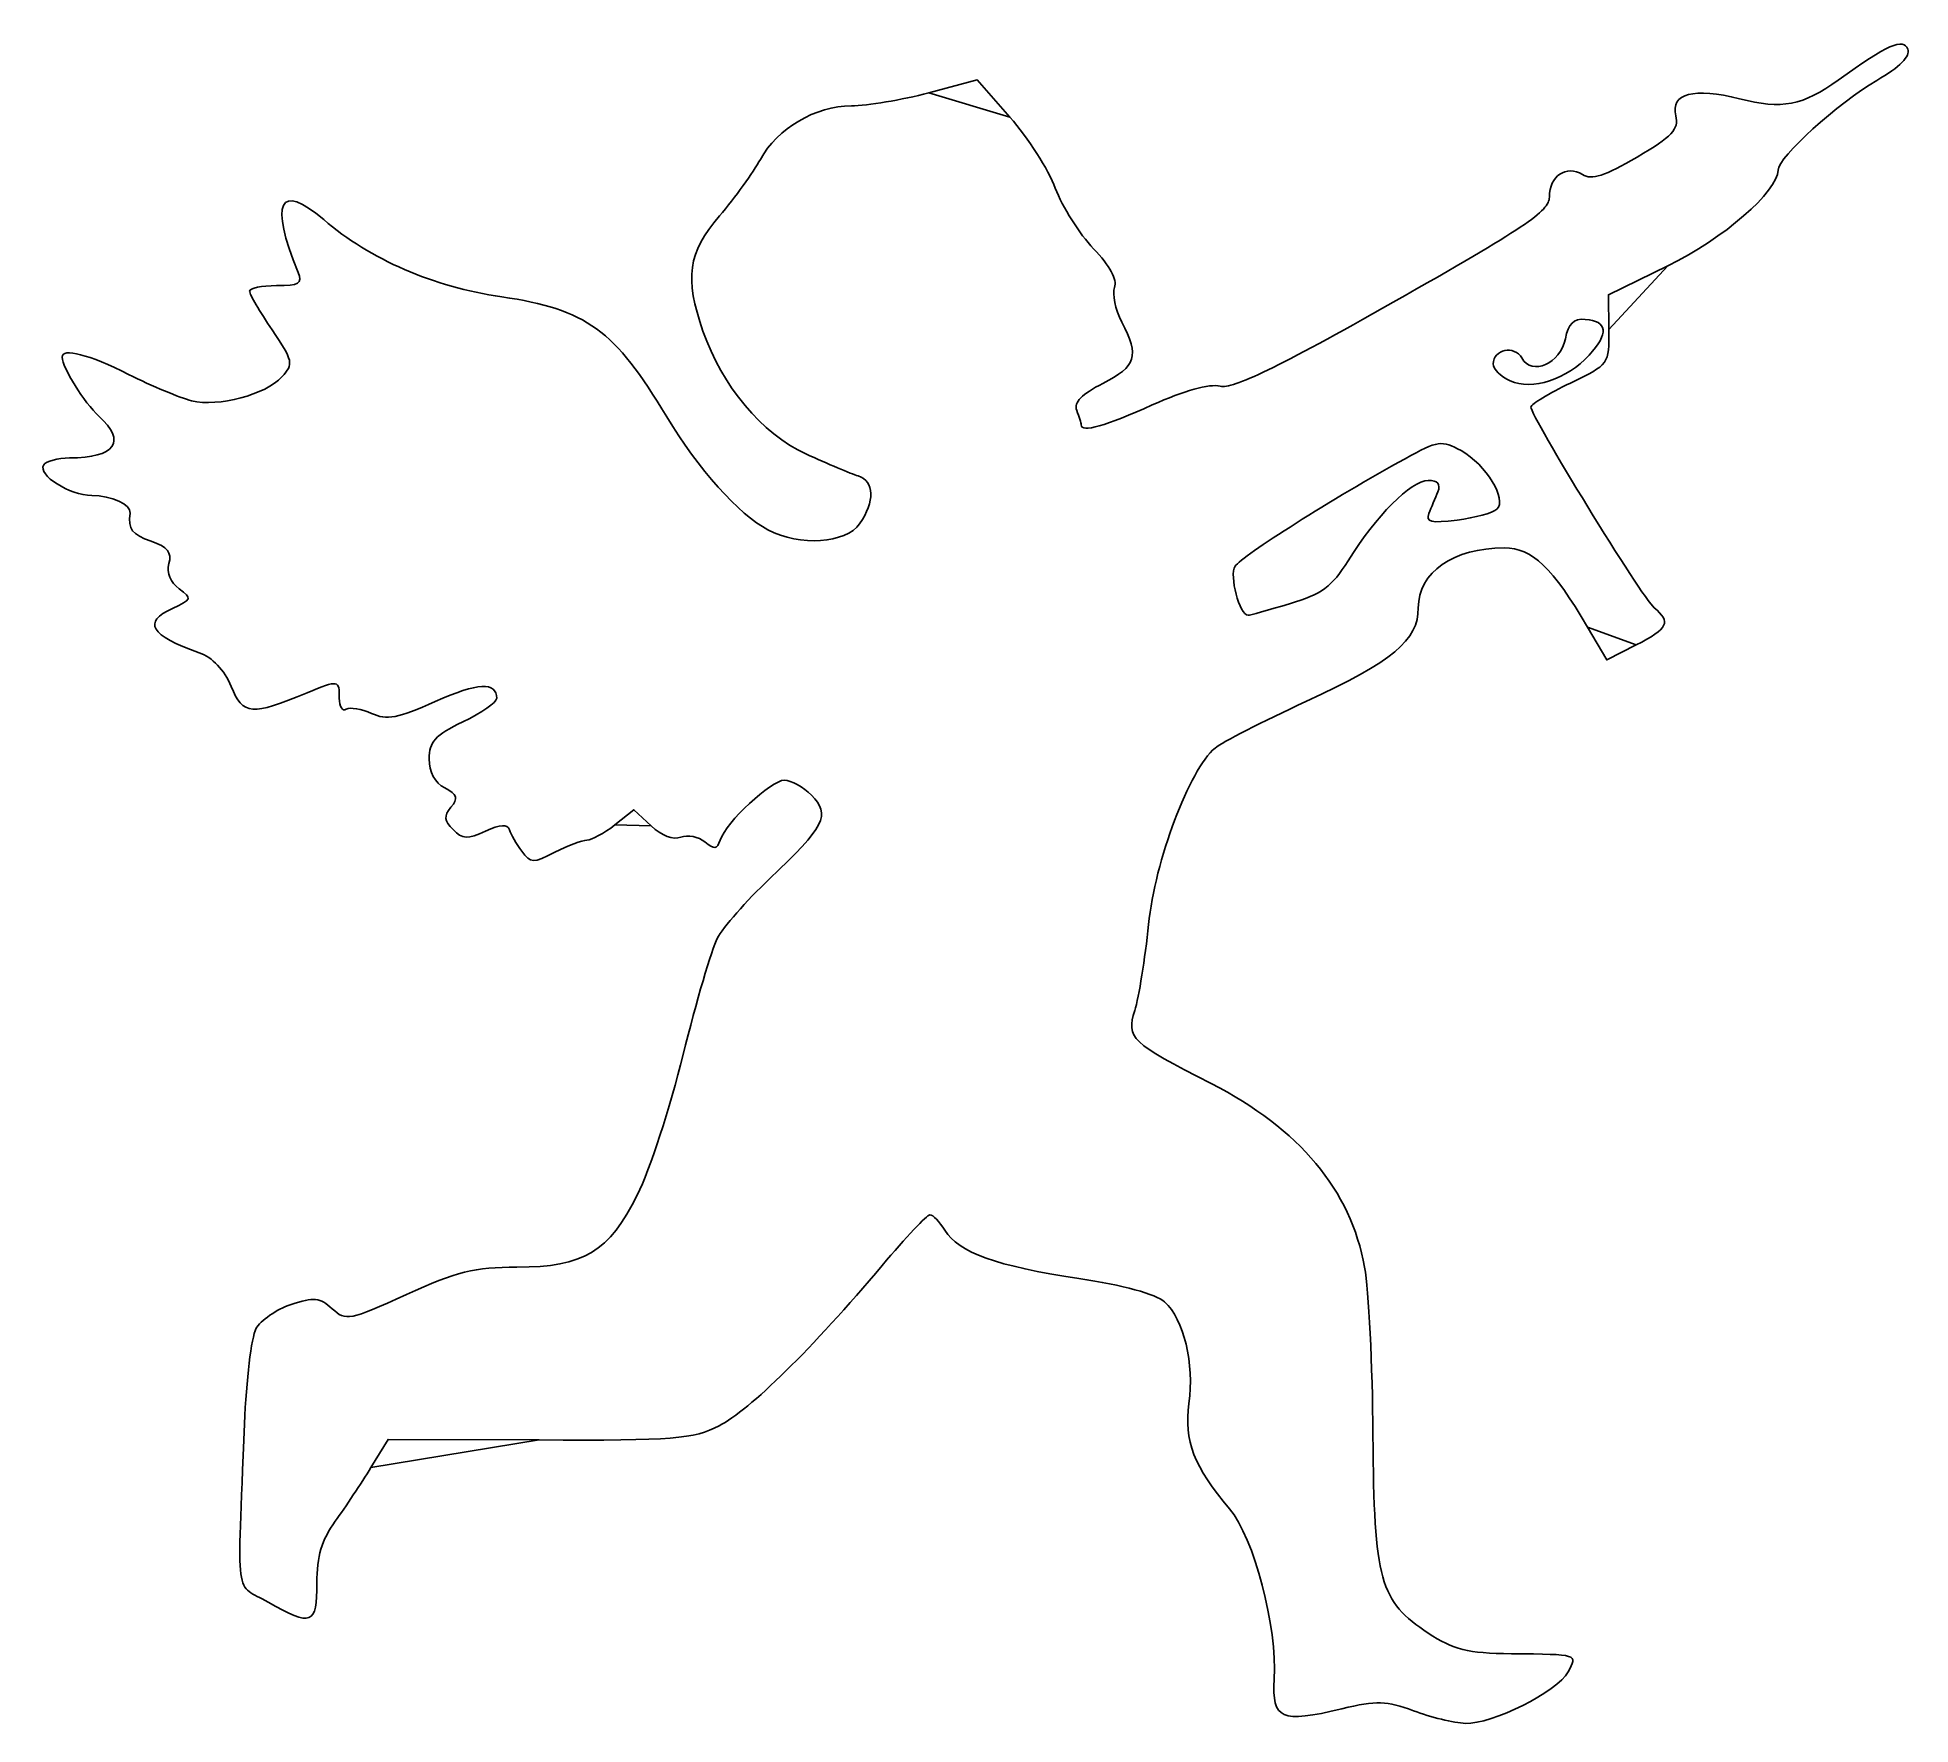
# Model space of a CAD drawing. Extents: x 0 to 188, y 0 to 169.
import ezdxf

# ---------------------------------------------------------------- set-up
doc = ezdxf.new("R2010")
doc.units = 0
doc.layers.get('0').update_dxf_attribs({"linetype": 'CONTINUOUS'})

msp = doc.modelspace()

# ---------------------------------------------------------------- linework, layer by layer
at = {"color": 7}
for points in [[(89.710536, 163.296789), (94.577224, 164.593578), (97.846472, 160.859289)], [(163.706072, 145.983193), (157.755728, 143.091386), (157.797888, 139.608193)], [(155.812536, 137.036906), (155.812536, 137.036906)], [(125.839912, 112.157321), (125.839912, 112.157321)], [(160.5268, 108.031497), (157.588536, 106.532513), (155.658744, 109.825457)], [(61.923716, 89.921393), (60.208716, 91.532553), (58.281084, 90.016273)], [(50.704676, 28.45828), (35.590044, 28.5214), (33.871852, 25.6982)], [(138.228848, 1.353328), (138.22884, 1.353328)]]:
    msp.add_lwpolyline(points, close=True, dxfattribs=at)
for points in [[(180.7596, 164.571522), (185.708312, 168.147592), (187.270504, 168.838748), (187.725384, 167.653368)], [(187.725384, 167.653368), (187.990152, 166.963388), (186.903896, 165.876848), (184.611008, 164.53816)], [(81.966952, 161.997196), (83.54924, 161.998716), (87.033864, 162.583555), (89.710536, 163.296789)], [(164.485296, 160.991787), (163.936192, 163.225978), (166.329968, 163.865458), (170.878536, 162.699694)], [(170.878536, 162.699694), (175.097216, 161.618477), (177.232928, 162.023057), (180.7596, 164.571522)], [(184.611008, 164.53816), (180.744024, 162.280456), (174.747008, 156.840397), (174.72744, 155.572499)], [(72.858676, 156.634756), (74.533436, 159.715857), (78.40246, 161.993723), (81.966952, 161.997196)], [(97.846472, 160.859289), (99.644552, 158.80543), (101.687352, 155.60625), (102.386024, 153.75)], [(160.621496, 156.867852), (164.144888, 158.940914), (164.813864, 159.65493), (164.485296, 160.991787)], [(68.77754, 150.979794), (70.32442, 152.806357), (72.160924, 155.35109), (72.858676, 156.634756)], [(151.840048, 152.862635), (151.840048, 154.968567), (153.540984, 156.121419), (155.15808, 155.111522)], [(155.15808, 155.111522), (156.062616, 154.546631), (157.415536, 154.981556), (160.621496, 156.867852)], [(26.588948, 145.3125), (23.7097, 152.355269), (24.703724, 154.410519), (29.14894, 150.605578)], [(102.386024, 153.75), (103.084704, 151.89375), (104.806272, 149.167518), (106.211736, 147.691708)], [(174.72744, 155.572499), (174.69408, 153.411009), (169.258248, 148.681493), (163.706072, 145.983193)], [(136.211048, 142.341807), (149.284704, 149.73396), (151.840048, 151.454116), (151.840048, 152.862635)], [(29.14894, 150.605578), (33.82306, 146.604702), (40.073084, 143.894945), (46.97974, 142.874862)], [(67.1137, 139.446104), (65.253708, 144.823875), (65.600588, 147.228418), (68.77754, 150.979794)], [(106.211736, 147.691708), (107.825752, 145.996912), (108.599408, 144.571315), (108.311824, 143.821901)], [(24.420284, 144), (26.701116, 144), (27.04134, 144.20591), (26.588948, 145.3125)], [(21.728692, 143.4375), (21.721492, 143.746875), (22.932404, 144), (24.420284, 144)], [(23.9847, 139.565694), (22.751396, 141.385812), (21.736196, 143.128125), (21.728692, 143.4375)], [(46.97974, 142.874862), (55.443676, 141.624776), (58.275556, 139.566406), (63.489004, 130.875)], [(108.311824, 143.821901), (108.061408, 143.169318), (108.387184, 141.609184), (109.035784, 140.354938)], [(118.878376, 133.932398), (120.141208, 133.615446), (124.626176, 135.79145), (136.211048, 142.341807)], [(155.427392, 140.62317), (154.26556, 140.708764), (153.741984, 140.19721), (153.438544, 138.679995)], [(155.812536, 137.036906), (157.804752, 139.209106), (157.670648, 140.457905), (155.427392, 140.62317)], [(24.976948, 134.875031), (26.152764, 136.174292), (26.093788, 136.453064), (23.9847, 139.565694)], [(77.423036, 127.154983), (73.007772, 129.193662), (69.012028, 133.957521), (67.1137, 139.446104)], [(109.035784, 140.354938), (110.810296, 136.923414), (110.504992, 135.928402), (107.152832, 134.218262)], [(157.797888, 139.608193), (157.839888, 136.138049), (157.825408, 136.117976), (153.9366, 134.25)], [(2.965044, 136.837755), (2.965044, 137.807933), (5.696204, 137.102572), (9.62226, 135.118434)], [(149.08532, 136.758434), (148.3532, 138.066655), (146.21504, 137.620394), (146.21504, 136.15937)], [(147.902536, 134.472492), (150.122968, 133.476779), (153.573304, 134.595375), (155.812536, 137.036906)], [(153.438544, 138.679995), (152.942992, 136.202237), (150.099112, 134.946911), (149.08532, 136.758434)], [(6.63826, 130.944489), (5.20138, 132.244845), (2.965044, 135.832802), (2.965044, 136.837755)], [(9.62226, 135.118434), (11.942044, 133.946074), (14.780812, 132.75522), (15.930644, 132.472093)], [(146.21504, 136.15937), (146.21504, 135.647788), (146.974416, 134.888694), (147.902536, 134.472492)], [(15.930644, 132.472093), (18.591068, 131.817006), (23.354564, 133.082316), (24.976948, 134.875031)], [(107.152832, 134.218262), (105.024728, 133.132581), (104.223984, 132.308485), (104.527832, 131.516678)], [(112.091136, 132.054997), (115.259192, 133.49146), (117.816648, 134.198874), (118.878376, 133.932398)], [(153.9366, 134.25), (151.789704, 133.21875), (150.017824, 132.139903), (149.999096, 131.852563)], [(104.527832, 131.516678), (104.768304, 130.89003), (104.965048, 130.236172), (104.965048, 130.06366)], [(104.965048, 130.06366), (104.965048, 129.254354), (107.439376, 129.945788), (112.091136, 132.054997)], [(149.999096, 131.852563), (149.941896, 130.974442), (161.113136, 112.768257), (162.327656, 111.760289)], [(3.697964, 126.75), (8.293996, 126.75), (9.45034, 128.399586), (6.63826, 130.944489)], [(63.489004, 130.875), (66.612196, 125.66829), (70.71402, 121.086246), (73.6153, 119.563185)], [(142.996008, 127.48158), (141.07056, 128.551778), (140.71152, 128.500165), (137.389432, 126.675618)], [(5.94442, 122.988515), (3.715964, 123.002011), (0.49962, 125.04467), (1.121756, 126.051317)], [(1.121756, 126.051317), (1.359252, 126.435593), (2.518548, 126.75), (3.697964, 126.75)], [(82.652552, 124.946723), (81.930672, 125.166529), (79.577396, 126.160246), (77.423036, 127.154983)], [(137.389432, 126.675618), (130.287752, 122.775265), (121.072976, 116.948273), (120.380616, 115.920049)], [(146.579056, 121.621269), (147.638136, 122.598296), (145.505128, 126.08697), (142.996008, 127.48158)], [(82.79752, 120.166881), (84.34132, 122.370964), (84.278208, 124.451722), (82.652552, 124.946723)], [(131.689776, 116.469825), (134.446784, 120.924511), (138.010008, 124.5), (139.692408, 124.5)], [(139.692408, 124.5), (140.668616, 124.5), (140.980384, 124.141328), (140.67028, 123.375)], [(9.7791, 121.228648), (9.8911, 122.065523), (7.905828, 122.976632), (5.94442, 122.988515)], [(140.67028, 123.375), (140.419896, 122.75625), (140.021216, 121.772502), (139.784312, 121.188894)], [(11.883108, 118.416177), (9.942788, 119.092577), (9.561444, 119.602321), (9.7791, 121.228648)], [(73.6153, 119.563185), (76.82086, 117.880385), (81.407192, 118.181921), (82.79752, 120.166881)], [(139.784312, 121.188894), (139.43864, 120.337309), (139.993984, 120.207929), (142.596816, 120.53365)], [(142.596816, 120.53365), (144.380592, 120.756876), (146.1726, 121.246304), (146.579056, 121.621269)], [(13.661668, 116.170897), (13.95862, 117.306433), (13.535972, 117.839985), (11.883108, 118.416177)], [(125.839912, 112.157321), (129.063008, 113.114481), (130.07476, 113.860345), (131.689776, 116.469825)], [(147.322208, 117.750001), (142.231776, 117.750001), (138.715048, 115.293713), (138.715048, 111.738249)], [(155.658744, 109.825457), (152.178512, 115.763993), (150.089264, 117.750001), (147.322208, 117.750001)], [(14.673604, 113.656641), (13.798692, 114.296393), (13.4185, 115.241017), (13.661668, 116.170897)], [(120.380616, 115.920049), (119.764448, 115.004985), (120.828536, 111.000001), (121.687832, 111.000001)], [(14.000628, 111.686705), (15.972052, 112.584945), (16.005468, 112.682761), (14.673604, 113.656641)], [(16.68882, 107.254321), (11.784164, 108.994809), (10.984908, 110.312649), (14.000628, 111.686705)], [(121.687832, 111.000001), (121.828064, 111.000001), (123.696496, 111.520793), (125.839912, 112.157321)], [(138.715048, 111.738249), (138.715048, 108.507265), (136.174424, 106.392321), (127.465048, 102.373217)], [(162.327656, 111.760289), (164.053136, 110.328265), (163.734144, 109.667761), (160.5268, 108.031497)], [(19.890828, 103.869129), (19.189692, 105.547193), (18.02266, 106.780993), (16.68882, 107.254321)], [(27.503452, 103.247785), (21.918916, 100.928689), (21.091196, 100.996249), (19.890828, 103.869129)], [(30.715044, 102.705737), (30.715044, 104.530305), (30.627452, 104.545089), (27.503452, 103.247785)], [(46.465044, 102.695993), (46.465044, 104.377537), (44.57002, 104.277569), (40.323916, 102.372033)], [(31.408836, 101.590265), (31.027252, 101.354433), (30.715044, 101.856393), (30.715044, 102.705737)], [(33.947228, 101.178601), (32.932708, 101.640857), (31.790428, 101.826105), (31.408836, 101.590265)], [(40.323916, 102.372033), (36.549996, 100.678401), (35.483244, 100.478753), (33.947228, 101.178601)], [(43.090044, 100.340801), (44.946292, 101.242641), (46.465044, 102.302473), (46.465044, 102.695993)], [(127.465048, 102.373217), (123.1338, 100.374473), (119.043776, 98.279417), (118.376112, 97.717529)], [(39.715044, 96.626937), (39.715044, 98.342289), (40.298892, 98.984761), (43.090044, 100.340801)], [(118.376112, 97.717529), (115.797848, 95.547737), (112.353776, 86.41404), (111.713616, 80.048544)], [(41.263468, 93.724081), (40.271932, 94.254737), (39.715044, 95.298745), (39.715044, 96.626937)], [(75.265044, 94.500001), (73.944636, 94.500001), (69.425036, 90.284281), (68.832548, 88.5)], [(77.982228, 92.982817), (77.147772, 93.817265), (75.925044, 94.500001), (75.265044, 94.500001)], [(41.890396, 91.785057), (42.6429, 92.691769), (42.527924, 93.047361), (41.263468, 93.724081)], [(73.760212, 84.608176), (79.330684, 89.876497), (79.919868, 91.045177), (77.982228, 92.982817)], [(42.095516, 89.548105), (41.194308, 90.449305), (41.153268, 90.896873), (41.890396, 91.785057)], [(47.745028, 89.535041), (47.552828, 90.111633), (46.836108, 90.068113), (45.346524, 89.389417)], [(58.281084, 90.016273), (57.220884, 89.182329), (55.968044, 88.5), (55.497004, 88.5)], [(45.346524, 89.389417), (43.55358, 88.572496), (43.046356, 88.597256), (42.095516, 89.548105)], [(48.983956, 87.393248), (48.4533, 88.118952), (47.895788, 89.082761), (47.745028, 89.535041)], [(55.497004, 88.5), (55.025956, 88.5), (53.5849, 87.954104), (52.29466, 87.286888)], [(64.89694, 88.793057), (64.123028, 88.49608), (62.978588, 88.930393), (61.923716, 89.921393)], [(67.307068, 88.32544), (66.673524, 88.848177), (65.588964, 89.058609), (64.89694, 88.793057)], [(68.832548, 88.5), (68.526788, 87.579224), (68.249868, 87.547536), (67.307068, 88.32544)], [(52.29466, 87.286888), (50.106388, 86.155296), (49.88394, 86.16244), (48.983956, 87.393248)], [(68.545268, 78.663432), (69.108988, 79.753536), (71.455708, 82.428672), (73.760212, 84.608176)], [(111.713616, 80.048544), (111.372144, 76.653088), (110.75156, 72.78328), (110.334536, 71.448952)], [(65.12854, 67.028216), (66.444028, 72.337472), (67.981556, 77.573328), (68.545268, 78.663432)], [(110.334536, 71.448952), (109.46952, 68.681168), (109.916392, 68.253648), (117.989896, 64.125)], [(60.577284, 53.037128), (61.764988, 55.42296), (63.813052, 61.718944), (65.12854, 67.028216)], [(117.989896, 64.125), (126.8344, 59.60208), (131.948832, 53.48116), (133.343416, 45.75)], [(48.498444, 45.752816), (55.18258, 45.756816), (57.712356, 47.282104), (60.577284, 53.037128)], [(89.831608, 51), (89.54416, 51), (87.396928, 48.721872), (85.059976, 45.937504)], [(91.325576, 49.444624), (90.791328, 50.300088), (90.119048, 51), (89.831608, 51)], [(104.725808, 44.623376), (96.4936, 45.859152), (92.71592, 47.21832), (91.325576, 49.444624)], [(37.427228, 43.016656), (42.430244, 45.303592), (44.238412, 45.750464), (48.498444, 45.752816)], [(85.059976, 45.937504), (78.070884, 37.610312), (71.801004, 31.4468), (68.720548, 29.875264)], [(133.343416, 45.75), (133.752656, 43.481248), (134.12972, 35.910016), (134.18132, 28.925032)], [(113.323064, 42.277248), (112.465536, 43.053304), (109.14064, 43.960632), (104.725808, 44.623376)], [(22.373884, 39.579672), (22.830188, 40.432288), (24.408532, 41.527568), (25.881308, 42.013624)], [(25.881308, 42.013624), (28.177548, 42.771448), (28.764876, 42.711144), (30.003356, 41.590336)], [(30.003356, 41.590336), (31.385732, 40.339296), (31.70382, 40.400416), (37.427228, 43.016656)], [(115.755672, 32.107848), (116.305472, 36.119128), (115.249416, 40.533912), (113.323064, 42.277248)], [(21.225684, 30.07724), (21.400892, 34.450976), (21.91758, 38.727064), (22.373884, 39.579672)], [(119.823408, 21.572624), (116.262576, 25.762176), (115.246576, 28.393568), (115.755672, 32.107848)], [(23.590044, 12.229616), (20.199596, 14.156432), (20.497756, 11.90576), (21.225684, 30.07724)], [(68.720548, 29.875264), (66.102092, 28.539432), (64.3461, 28.40132), (50.704676, 28.45828)], [(134.18132, 28.925032), (134.289, 14.349168), (134.851608, 12.337224), (139.719392, 9.120568)], [(33.871852, 25.6982), (32.926852, 24.145448), (31.323724, 21.728224), (30.309356, 20.3266)], [(124.302192, 4.527768), (124.628904, 9.682576), (122.256984, 18.709376), (119.823408, 21.572624)], [(30.309356, 20.3266), (28.95382, 18.45356), (28.465044, 16.813752), (28.465044, 14.139096)], [(28.465044, 14.139096), (28.465044, 9.942248), (27.961772, 9.74512), (23.590044, 12.229616)], [(139.719392, 9.120568), (142.239976, 7.45496), (143.61572, 7.115376), (148.03968, 7.066792)], [(148.03968, 7.066792), (154.775864, 6.992872), (154.66652, 7.027832), (153.714504, 5.248984)], [(131.066152, 1.55424), (124.9612, 0.089688), (124.046392, 0.49184), (124.302192, 4.527768)], [(153.714504, 5.248984), (152.658408, 3.275656), (146.077912, -0.024336), (143.42748, 0.09024)], [(138.22884, 1.353328), (135.55372, 2.361784), (134.549736, 2.389944), (131.066152, 1.55424)], [(143.42748, 0.09024), (142.279392, 0.13992), (139.940008, 0.708264), (138.228848, 1.353328)]]:
    msp.add_open_spline(points, degree=3, dxfattribs=at)

doc.saveas('drawing.dxf')
